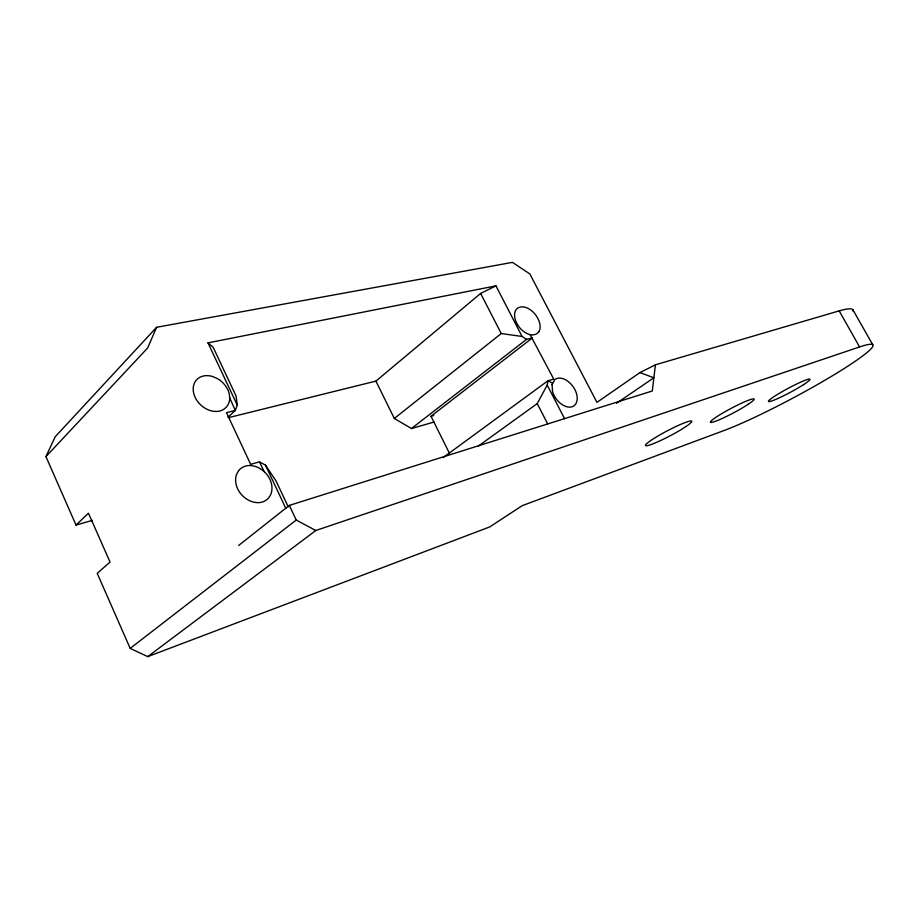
<?xml version="1.0" encoding="UTF-8"?>
<svg xmlns="http://www.w3.org/2000/svg" width="919" height="919" viewBox="0 0 919 919"><rect width="100%" height="100%" fill="white"/><g stroke="black" fill="none" stroke-linecap="round" stroke-linejoin="round"><path stroke-width="1.38" d="M853.154 311.472A93.956 11.556 -28.3 0 0 839.185 310.875L655.431 364.797L652.295 390.977L289.336 505.393L238.63 545.484M478.339 446.106L537.236 403.59L547.196 385.05L547.988 380.742L553.755 379.122L530.068 334.573M449.563 453.515L431.011 416.25L532.411 337.905L526.576 339.329L522.084 336.457L495.938 285.855L207.981 342.856L213.162 347.302L236.034 395.917L237.274 405.141L235.321 410.471L227.946 417.272M655.431 364.797L639.946 372.597L596.948 402.361L529.838 273.931L512.423 262.375L156.621 327.279L147.603 348.048L45.95 456.605L76.024 525.082L92.451 520.349M45.95 456.605L55.197 436.743L156.621 327.279M76.024 525.082L88.454 513.193L110.039 562.049L97.219 573.341L130.188 648.389L147.741 656.625L489.678 526.955L522.291 505.622L724.379 430.391A94.439 9.121 -28.1 0 0 838.392 372.138A94.439 9.121 -28.1 0 0 859.575 346.945L839.185 310.875M228.682 417.594L375.928 381.109L480.637 293.437L495.938 285.855M375.928 381.109L394.308 418.467L501.246 333.551L522.084 336.457M394.308 418.467L411.471 428.53L526.576 339.329M130.188 648.389L296.24 520.051L315.791 530.504L859.575 346.945M147.741 656.625L315.791 530.504M443.096 457.593L547.988 380.742L552.514 383.177M616.477 403.303L653.869 377.789L639.946 372.597M411.471 428.53L434.021 422.039M431.011 416.25L433.757 415.468M288.29 506.932L276.114 481.062L265.499 465.163L259.457 461.855L250.669 464.325L226.465 412.631L235.321 410.471L229.658 397.789M852.786 309.588L872.705 344.694M547.196 385.05L564.611 418.754M480.637 293.437L501.246 333.551M537.236 403.59L547.644 423.854M259.457 461.855L264.178 471.631M289.336 505.393L296.24 520.051M207.981 342.856L237.274 405.141M265.499 465.163L285.763 508.264M552.02 384.624L552.618 391.804A16.232 10.431 54.4 0 0 564.105 405.75A16.232 10.431 54.4 0 0 576.133 403.303L577.075 400.408A16.232 10.431 54.4 0 0 569.803 382.867A16.232 10.431 54.4 0 0 554.8 379.604L552.02 384.624M229.75 398.926C229.44 404.624 225.408 409.679 219.836 411.034A20.252 15.669 42.7 0 1 193.564 392.677A20.252 15.669 42.7 0 1 212.703 376.537L217.343 378.548A20.252 15.669 42.7 0 1 229.382 394.354L229.75 398.926M238.538 470.746L236.482 474.572A20.333 16.232 47.9 0 0 240.376 493.319C244.615 498.672 250.944 502.521 257.883 502.682A20.333 16.232 47.9 0 0 267.199 474.847C263.018 469.575 256.838 465.784 250.014 465.485A20.333 16.232 47.9 0 0 238.538 470.746M538.902 331.644C533.376 338.904 523.083 332.598 519.017 326.819A16.071 10.212 51.8 0 1 515.858 309.967C519.04 305.234 525.691 306.59 529.735 309.358A16.071 10.212 51.8 0 1 538.902 331.644M686.171 426.393L683.633 428.059A26.111 2.86 -27.7 0 1 660.118 440.752L656.901 442.2A26.111 2.86 -27.7 0 1 653.191 438.926L656.12 437.099A26.111 2.86 -27.7 0 1 673.88 427.496L677.395 425.842A26.111 2.86 -27.7 0 1 686.171 426.393M748.169 404.314L745.654 405.934A24.744 2.539 -27.9 0 1 723.242 417.996L720.278 419.328A24.744 2.539 -27.9 0 1 718.509 415.618L721.381 413.86A24.744 2.539 -27.9 0 1 738.267 404.751L741.541 403.2A24.744 2.539 -27.9 0 1 748.169 404.314M803.711 384.533L801.219 386.106A23.561 2.275 -28.1 0 1 779.829 397.594L777.072 398.846A23.561 2.275 -28.1 0 1 776.865 394.791L779.668 393.102A23.561 2.275 -28.1 0 1 795.774 384.441L798.829 382.982A23.561 2.275 -28.1 0 1 803.711 384.533"/></g></svg>
